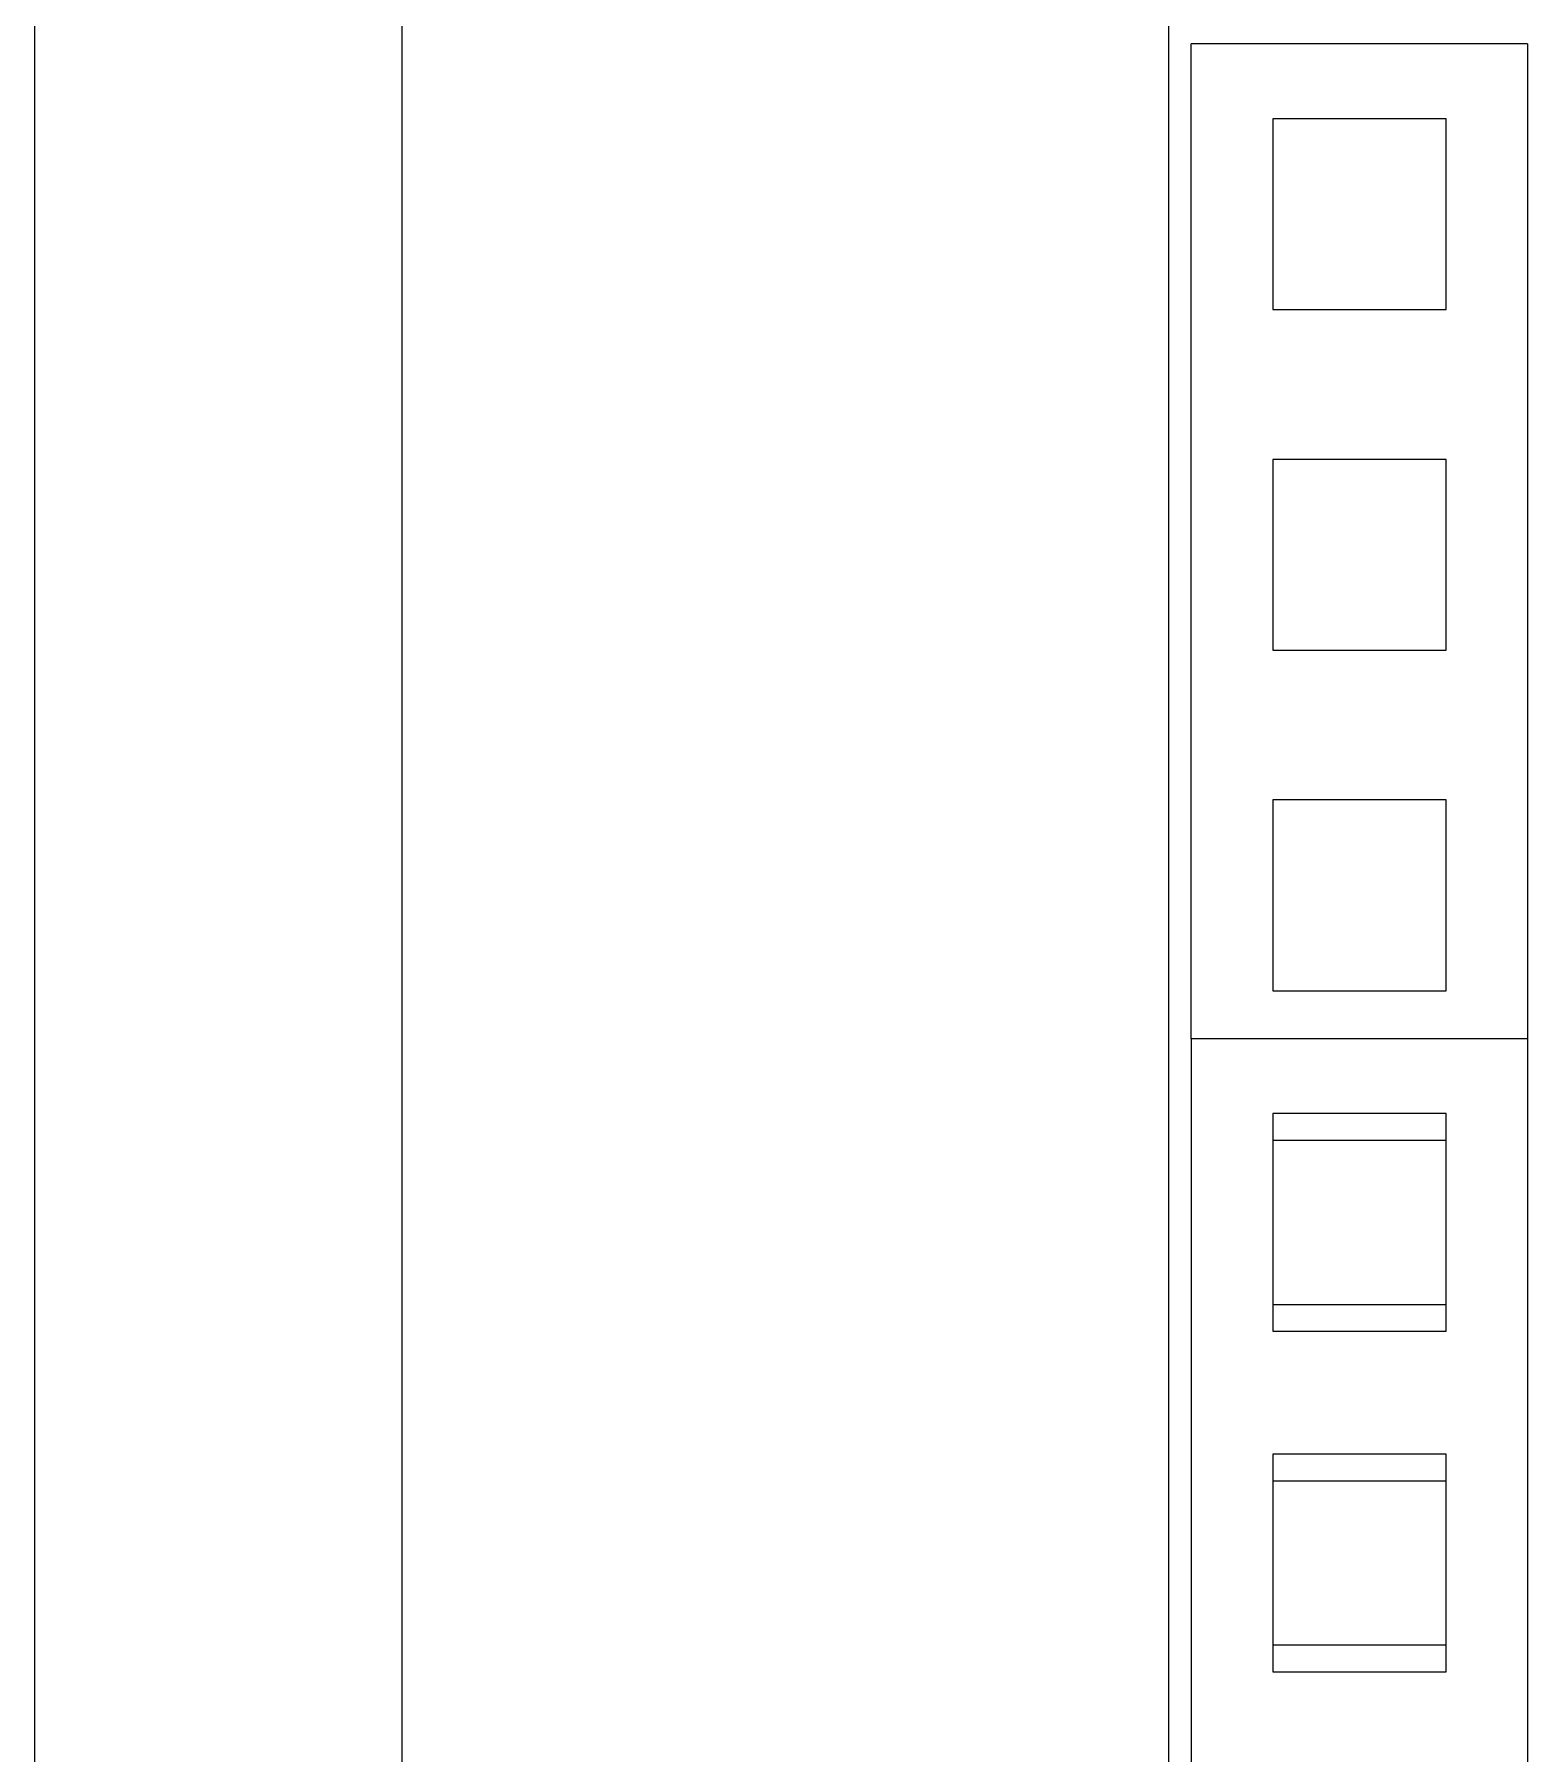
# Model space of a CAD drawing. Header units: millimetres. Extents: x -116 to 361, y -106 to 178.
# Drawn here: x 34.29 to 45.27, y 26.45 to 39.09 of the extents above; entities that cross this region are included whole.
import ezdxf

# ---------------------------------------------------------------- set-up
doc = ezdxf.new("R2010")
doc.units = ezdxf.units.MM
doc.layers.add('Edges', color=7, linetype='Continuous')

# ---------------------------------------------------------------- blocks, each defined once
blk = doc.blocks.new('Arduino Uno pl')
at = {"layer": 'Edges'}
for p, q in [((-31.18, 39.648), (-31.18, -26.106)), ((-28.541, 18.323), (-31.014, 18.323)), ((-31.014, 11.007), (-31.014, 18.323)), ((-28.541, 18.323), (-28.541, 11.007)), ((-29.139, 17.772), (-30.415, 17.772)), ((-30.415, 17.772), (-30.415, 16.369)), ((-29.139, 16.369), (-29.139, 17.772)), ((-30.415, 16.369), (-29.139, 16.369)), ((-29.139, 15.267), (-30.415, 15.267)), ((-30.415, 15.267), (-30.415, 13.865)), ((-29.139, 13.865), (-29.139, 15.267)), ((-30.415, 13.865), (-29.139, 13.865)), ((-29.139, 12.763), (-30.415, 12.763)), ((-30.415, 12.763), (-30.415, 11.36)), ((-29.139, 11.36), (-29.139, 12.763)), ((-30.415, 11.36), (-29.139, 11.36)), ((-28.541, 11.007), (-31.014, 11.007)), ((-31.014, 11.007), (-31.014, -1.713)), ((-28.541, 11.007), (-28.541, -1.713)), ((-29.139, 10.456), (-30.415, 10.456)), ((-30.415, 10.456), (-30.415, 10.258)), ((-29.139, 10.258), (-29.139, 10.456)), ((-29.139, 10.258), (-30.415, 10.258)), ((-30.415, 10.258), (-30.415, 9.053)), ((-29.139, 9.053), (-29.139, 10.258)), ((-30.415, 9.053), (-29.139, 9.053)), ((-30.415, 9.053), (-30.415, 8.856)), ((-29.139, 8.856), (-29.139, 9.053)), ((-30.415, 8.856), (-29.139, 8.856)), ((-29.139, 7.951), (-30.415, 7.951)), ((-30.415, 7.951), (-30.415, 7.754)), ((-29.139, 7.754), (-29.139, 7.951)), ((-29.139, 7.754), (-30.415, 7.754)), ((-30.415, 7.754), (-30.415, 6.549)), ((-29.139, 6.549), (-29.139, 7.754)), ((-30.415, 6.549), (-29.139, 6.549)), ((-30.415, 6.549), (-30.415, 6.351)), ((-29.139, 6.351), (-29.139, 6.549)), ((-30.415, 6.351), (-29.139, 6.351))]:
    blk.add_line(p, q, dxfattribs=at)

msp = doc.modelspace()

# ---------------------------------------------------------------- linework, layer by layer
for p, q in [((34.289, 54.206), (34.289, -44.617)), ((36.991, 51.701), (36.991, -44.617))]:
    msp.add_line(p, q)

# ---------------------------------------------------------------- block references
msp.add_blockref('Arduino Uno pl', (73.81, 20.698))

doc.saveas('drawing.dxf')
